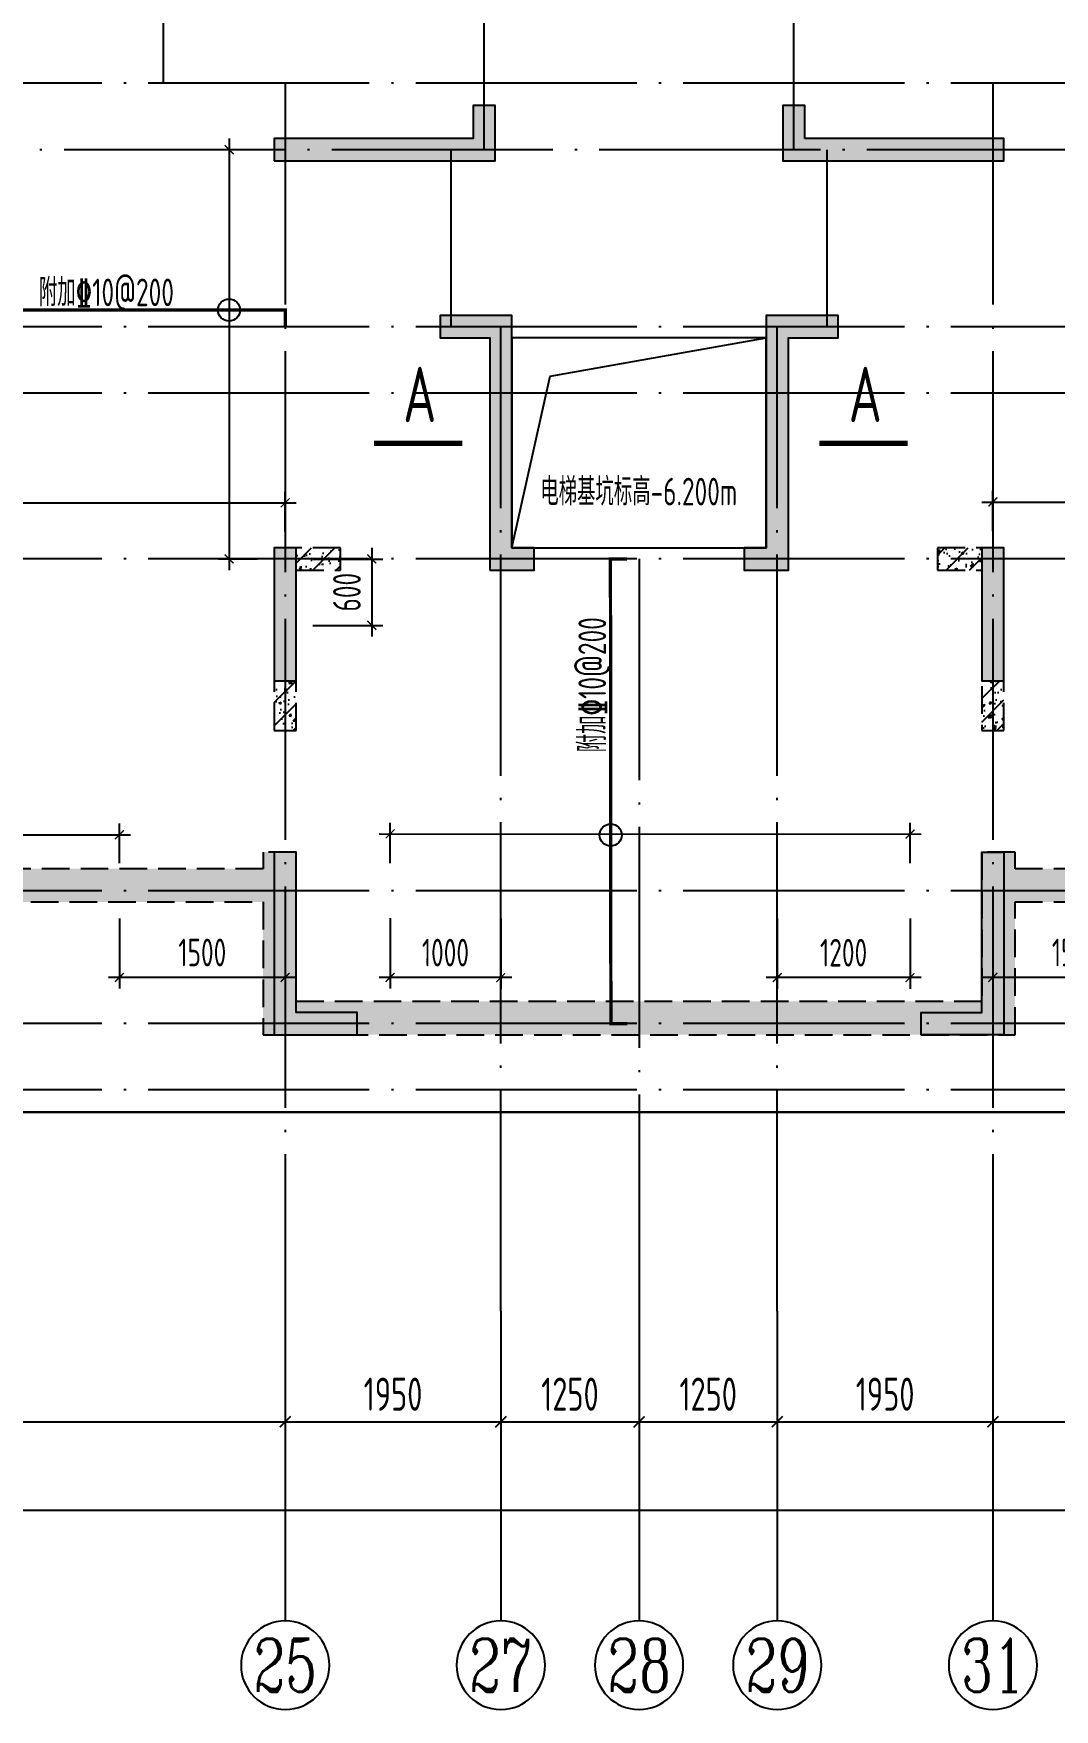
# Model space of a CAD drawing. Extents: x -812054 to 22247, y -644080 to 1003627.
# Drawn here: x -534956 to -525723, y -159371 to -144221 of the extents above; entities that cross this region are included whole.
import ezdxf
from ezdxf.enums import TextEntityAlignment as Align

# ---------------------------------------------------------------- set-up
doc = ezdxf.new("R2010")
doc.units = 0
doc.header["$LTSCALE"] = 1000
doc.linetypes.add('__DASH', pattern=[0.35, 0.25, -0.1])
doc.linetypes.add('DOTE', pattern=[2.42, 2, -0.2, 0.02, -0.2])
doc.layers.get('0').update_dxf_attribs({"linetype": 'CONTINUOUS'})
doc.layers.get('DEFPOINTS').update_dxf_attribs({"linetype": 'CONTINUOUS'})
for name, color, linetype in [('A-AXIS', 1, 'CONTINUOUS'), ('A-DOTE', 10, 'DOTE'), ('AXIS_NUM', 7, 'CONTINUOUS'), ('S-B板配筋', 6, 'CONTINUOUS'), ('S-B板配筋号', 7, 'CONTINUOUS'), ('S-D洞口', 4, 'CONTINUOUS'), ('S-J基础底板', 5, 'CONTINUOUS'), ('S-J基础底板标注', 3, 'CONTINUOUS'), ('S-Q墙填充', 252, 'CONTINUOUS'), ('S-Q墙实线', 6, 'CONTINUOUS'), ('S-Y一般标注', 3, 'CONTINUOUS'), ('THICK', 6, 'CONTINUOUS'), ('水平筋标注', 7, 'CONTINUOUS')]:
    doc.layers.add(name, color=color, linetype=linetype)
doc.styles.add('TSSD_Axis', font='complex.shx', dxfattribs={"width": 0.7, "bigfont": 'hztxt.shx'})
doc.styles.add('TSSD_DIMENSION', font='Tssdeng.shx', dxfattribs={"width": 0.7, "bigfont": 'tssdchn.shx'})
doc.styles.add('TSSD_REIN', font='tssdeng.shx', dxfattribs={"width": 0.7, "height": 300, "bigfont": 'tssdchn.shx'})
doc.dimstyles.new('TSSD_100_100', dxfattribs={"dimtxt": 300, "dimasz": 100, "dimexe": 100, "dimexo": 250, "dimgap": 100, "dimtad": 1, "dimdec": 0, "dimzin": 0, "dimdsep": 46, "dimtxsty": 'TSSD_DIMENSION', "dimblk": 'ARCHTICK', "dimcen": 0, "dimdle": 100, "dimclrt": 7, "dimadec": 0, "dimazin": 0, "dimtfac": 1, "dimtdec": 0, "dimtix": 1, "dimtmove": 2, "dimatfit": 3, "dimldrblk": 'ARCHTICK', "dimfxl": 1, "dimtolj": 1, "dimtzin": 0, "dimarcsym": 0})
doc.dimstyles.new('TSSD_100_100$0', dxfattribs={"dimtxt": 300, "dimasz": 80, "dimexe": 100, "dimexo": 250, "dimgap": 100, "dimtad": 1, "dimdec": 0, "dimzin": 0, "dimdsep": 46, "dimtxsty": 'TSSD_DIMENSION', "dimblk": 'ARCHTICK', "dimcen": 0, "dimdle": 100, "dimclrd": 3, "dimclre": 3, "dimclrt": 7, "dimadec": 0, "dimazin": 0, "dimtfac": 1, "dimtdec": 0, "dimtix": 1, "dimtmove": 2, "dimatfit": 3, "dimldrblk": 'ARCHTICK', "dimfxl": 1, "dimtolj": 1, "dimtzin": 0, "dimarcsym": 0})
pattern_1 = [(50, (-313333.5, -81435.88), (215.17805, -18.82564), [22.5, -247.5]), (355, (-313333.5, -81435.88), (-41.6254, 225.65764), [18, -198]), (100.4514, (-313315.56, -81437.45), (173.55281, 206.83186), [19.12206, -210.34263]), (46.1842, (-313333.5, -81375.88), (320.17231, -49.6557), [33.75, -371.25]), (96.6356, (-313306.8, -81380.02), (280.3988, 292.23536), [28.6831, -315.5139]), (351.1842, (-313333.5, -81375.9), (280.3986, 292.2356), [27, -297]), (21, (-313303.5, -81390.88), (179.07212, -120.78567), [22.5, -247.5]), (326, (-313303.5, -81390.88), (72.9946, 217.54501), [18, -198]), (71.4514, (-313288.57, -81400.95), (252.06679, 96.75915), [19.12206, -210.34263]), (37.5, (-313333.496, -81435.885), (3.647957, 99.868156), [0, -195.6, 0, -201, 0, -198.75]), (7.5, (-313333.5, -81435.88), (78.92086, 118.323514), [0, -114.6, 0, -191.1, 0, -75.75]), (327.5, (-313400.396, -81435.885), (160.14673, -6.766462), [0, -75, 0, -234, 0, -310.5]), (317.5, (-313430.4, -81435.88), (174.95585, 30.031495), [0, -97.5, 0, -155.4, 0, -220.5]), (45, (-313333.5, -81435.88), (-106.06602, 106.06602), [])]

# ---------------------------------------------------------------- blocks, each defined once
blk = doc.blocks.new('_ArchTick')
at = {"color": 0, "linetype": 'ByBlock', "const_width": 0.15}
blk.add_lwpolyline([(-0.5, -0.5), (0.5, 0.5)], dxfattribs=at)
blk = doc.blocks.new('*D555')
at = {"layer": 'DEFPOINTS', "color": 0, "transparency": 16777216}
for p in [(-64563, 249851), (-58763, 249851), (-58763, 248851)]:
    blk.add_point(p, dxfattribs=at)
at = {"layer": 'S-Y一般标注', "color": 0, "lineweight": -2, "transparency": 16777216}
for p, q in [((-64563, 249601), (-64563, 248751)), ((-58763, 249601), (-58763, 248751)), ((-64663, 248851), (-58663, 248851))]:
    blk.add_line(p, q, dxfattribs=at)
at = {"layer": 'S-Y一般标注', "color": 0, "lineweight": -2, "transparency": 16777216, "xscale": 100, "yscale": 100, "zscale": 100, "rotation": 180}
blk.add_blockref('_ArchTick', (-64563, 248851), dxfattribs=at)
at = {"layer": 'S-Y一般标注', "color": 0, "lineweight": -2, "transparency": 16777216, "xscale": 100, "yscale": 100, "zscale": 100}
blk.add_blockref('_ArchTick', (-58763, 248851), dxfattribs=at)
at = {"layer": 'S-Y一般标注', "color": 7, "transparency": 16777216, "insert": (-61663, 249101), "char_height": 300, "attachment_point": 5, "style": 'TSSD_DIMENSION'}
blk.add_mtext('\\A1;5800', dxfattribs=at)
blk = doc.blocks.new('ts_axno')
at = {"color": 0, "linetype": 'ByBlock', "lineweight": -2}
blk.add_circle((0, 0), 0.5, dxfattribs=at)
at = {"color": 0, "linetype": 'ByBlock', "lineweight": -2, "style": 'TSSD_Axis', "width": 0.7}
blk.add_attdef('A', text='', height=0.6, dxfattribs=at).set_placement((0, 0), align=Align.MIDDLE_CENTER)
blk = doc.blocks.new('*D556')
at = {"layer": 'DEFPOINTS', "color": 0, "transparency": 16777216}
for p in [(-54313, 249851), (-52363, 249851), (-52363, 248851)]:
    blk.add_point(p, dxfattribs=at)
at = {"layer": 'S-Y一般标注', "color": 0, "lineweight": -2, "transparency": 16777216}
for p, q in [((-54313, 249601), (-54313, 248751)), ((-52363, 249601), (-52363, 248751)), ((-54413, 248851), (-52263, 248851))]:
    blk.add_line(p, q, dxfattribs=at)
at = {"layer": 'S-Y一般标注', "color": 0, "lineweight": -2, "transparency": 16777216, "xscale": 100, "yscale": 100, "zscale": 100, "rotation": 180}
blk.add_blockref('_ArchTick', (-54313, 248851), dxfattribs=at)
at = {"layer": 'S-Y一般标注', "color": 0, "lineweight": -2, "transparency": 16777216, "xscale": 100, "yscale": 100, "zscale": 100}
blk.add_blockref('_ArchTick', (-52363, 248851), dxfattribs=at)
at = {"layer": 'S-Y一般标注', "color": 7, "transparency": 16777216, "insert": (-53338, 249101), "char_height": 300, "attachment_point": 5, "style": 'TSSD_DIMENSION'}
blk.add_mtext('\\A1;1950', dxfattribs=at)
blk = doc.blocks.new('*D557')
at = {"layer": 'DEFPOINTS', "color": 0, "transparency": 16777216}
for p in [(-52363, 249851), (-46563, 249851), (-46563, 248851)]:
    blk.add_point(p, dxfattribs=at)
at = {"layer": 'S-Y一般标注', "color": 0, "lineweight": -2, "transparency": 16777216}
for p, q in [((-52363, 249601), (-52363, 248751)), ((-46563, 249601), (-46563, 248751)), ((-52463, 248851), (-46463, 248851))]:
    blk.add_line(p, q, dxfattribs=at)
at = {"layer": 'S-Y一般标注', "color": 0, "lineweight": -2, "transparency": 16777216, "xscale": 100, "yscale": 100, "zscale": 100, "rotation": 180}
blk.add_blockref('_ArchTick', (-52363, 248851), dxfattribs=at)
at = {"layer": 'S-Y一般标注', "color": 0, "lineweight": -2, "transparency": 16777216, "xscale": 100, "yscale": 100, "zscale": 100}
blk.add_blockref('_ArchTick', (-46563, 248851), dxfattribs=at)
at = {"layer": 'S-Y一般标注', "color": 7, "transparency": 16777216, "insert": (-49463, 249101), "char_height": 300, "attachment_point": 5, "style": 'TSSD_DIMENSION'}
blk.add_mtext('\\A1;5800', dxfattribs=at)
blk = doc.blocks.new('*D560')
at = {"layer": 'DEFPOINTS', "color": 0, "transparency": 16777216}
for p in [(-93063, 249851), (-43063, 249851), (-43063, 248051)]:
    blk.add_point(p, dxfattribs=at)
at = {"layer": 'S-Y一般标注', "color": 0, "lineweight": -2, "transparency": 16777216}
for p, q in [((-93063, 249601), (-93063, 247951)), ((-43063, 249601), (-43063, 247951)), ((-93163, 248051), (-42963, 248051))]:
    blk.add_line(p, q, dxfattribs=at)
at = {"layer": 'S-Y一般标注', "color": 0, "lineweight": -2, "transparency": 16777216, "xscale": 100, "yscale": 100, "zscale": 100, "rotation": 180}
blk.add_blockref('_ArchTick', (-93063, 248051), dxfattribs=at)
at = {"layer": 'S-Y一般标注', "color": 0, "lineweight": -2, "transparency": 16777216, "xscale": 100, "yscale": 100, "zscale": 100}
blk.add_blockref('_ArchTick', (-43063, 248051), dxfattribs=at)
at = {"layer": 'S-Y一般标注', "color": 7, "transparency": 16777216, "insert": (-68063, 248301), "char_height": 300, "attachment_point": 5, "style": 'TSSD_DIMENSION'}
blk.add_mtext('\\A1;50000', dxfattribs=at)
blk = doc.blocks.new('*D564')
at = {"layer": 'DEFPOINTS', "color": 0, "transparency": 16777216}
for p in [(-58763, 249851), (-56813, 249851), (-56813, 248851)]:
    blk.add_point(p, dxfattribs=at)
at = {"layer": 'S-Y一般标注', "color": 0, "lineweight": -2, "transparency": 16777216}
for p, q in [((-58763, 249601), (-58763, 248751)), ((-56813, 249601), (-56813, 248751)), ((-58863, 248851), (-56713, 248851))]:
    blk.add_line(p, q, dxfattribs=at)
at = {"layer": 'S-Y一般标注', "color": 0, "lineweight": -2, "transparency": 16777216, "xscale": 100, "yscale": 100, "zscale": 100, "rotation": 180}
blk.add_blockref('_ArchTick', (-58763, 248851), dxfattribs=at)
at = {"layer": 'S-Y一般标注', "color": 0, "lineweight": -2, "transparency": 16777216, "xscale": 100, "yscale": 100, "zscale": 100}
blk.add_blockref('_ArchTick', (-56813, 248851), dxfattribs=at)
at = {"layer": 'S-Y一般标注', "color": 7, "transparency": 16777216, "insert": (-57788, 249101), "char_height": 300, "attachment_point": 5, "style": 'TSSD_DIMENSION'}
blk.add_mtext('\\A1;1950', dxfattribs=at)
blk = doc.blocks.new('*D581')
at = {"layer": 'DEFPOINTS', "color": 0, "transparency": 16777216}
for p in [(-56813, 249851), (-55563, 249851), (-55563, 248851)]:
    blk.add_point(p, dxfattribs=at)
at = {"layer": 'S-Y一般标注', "color": 0, "lineweight": -2, "transparency": 16777216}
for p, q in [((-56813, 249601), (-56813, 248751)), ((-55563, 249601), (-55563, 248751)), ((-56913, 248851), (-55463, 248851))]:
    blk.add_line(p, q, dxfattribs=at)
at = {"layer": 'S-Y一般标注', "color": 0, "lineweight": -2, "transparency": 16777216, "xscale": 100, "yscale": 100, "zscale": 100, "rotation": 180}
blk.add_blockref('_ArchTick', (-56813, 248851), dxfattribs=at)
at = {"layer": 'S-Y一般标注', "color": 0, "lineweight": -2, "transparency": 16777216, "xscale": 100, "yscale": 100, "zscale": 100}
blk.add_blockref('_ArchTick', (-55563, 248851), dxfattribs=at)
at = {"layer": 'S-Y一般标注', "color": 7, "transparency": 16777216, "insert": (-56188, 249101), "char_height": 300, "attachment_point": 5, "style": 'TSSD_DIMENSION'}
blk.add_mtext('\\A1;1250', dxfattribs=at)
blk = doc.blocks.new('*D582')
at = {"layer": 'DEFPOINTS', "color": 0, "transparency": 16777216}
for p in [(-55563, 249851), (-54313, 249851), (-54313, 248851)]:
    blk.add_point(p, dxfattribs=at)
at = {"layer": 'S-Y一般标注', "color": 0, "lineweight": -2, "transparency": 16777216}
for p, q in [((-55563, 249601), (-55563, 248751)), ((-54313, 249601), (-54313, 248751)), ((-55663, 248851), (-54213, 248851))]:
    blk.add_line(p, q, dxfattribs=at)
at = {"layer": 'S-Y一般标注', "color": 0, "lineweight": -2, "transparency": 16777216, "xscale": 100, "yscale": 100, "zscale": 100, "rotation": 180}
blk.add_blockref('_ArchTick', (-55563, 248851), dxfattribs=at)
at = {"layer": 'S-Y一般标注', "color": 0, "lineweight": -2, "transparency": 16777216, "xscale": 100, "yscale": 100, "zscale": 100}
blk.add_blockref('_ArchTick', (-54313, 248851), dxfattribs=at)
at = {"layer": 'S-Y一般标注', "color": 7, "transparency": 16777216, "insert": (-54938, 249101), "char_height": 300, "attachment_point": 5, "style": 'TSSD_DIMENSION'}
blk.add_mtext('\\A1;1250', dxfattribs=at)
blk = doc.blocks.new('*D613')
at = {"layer": 'DEFPOINTS', "color": 0, "ltscale": 0.5, "transparency": 16777216}
for p in [(-532680, -145271), (-533187, -148971), (-532680, -148971)]:
    blk.add_point(p, dxfattribs=at)
at = {"layer": 'S-J基础底板标注', "color": 3, "lineweight": -2, "ltscale": 0.5, "transparency": 16777216}
for p, q in [((-532930, -145271), (-533287, -145271)), ((-533187, -145171), (-533187, -149071)), ((-532930, -148971), (-533287, -148971))]:
    blk.add_line(p, q, dxfattribs=at)
at = {"layer": 'S-J基础底板标注', "color": 3, "lineweight": -2, "ltscale": 0.5, "transparency": 16777216, "xscale": 80, "yscale": 80, "zscale": 80}
for p, rotation in [((-533187, -145271), 89.9957422383462), ((-533187, -148971), 269.9957422383462)]:
    blk.add_blockref('_ArchTick', p, dxfattribs=dict(at, rotation=rotation))
blk = doc.blocks.new('*D602')
at = {"layer": 'DEFPOINTS', "color": 0, "transparency": 16777216}
for p in [(-532680, -148971), (-532680, -149571), (-531897, -149571)]:
    blk.add_point(p, dxfattribs=at)
at = {"layer": 'S-J基础底板标注', "color": 3, "lineweight": -2, "transparency": 16777216}
for p, q in [((-531897, -148871), (-531897, -149671)), ((-532430, -148971), (-531797, -148971)), ((-532430, -149571), (-531797, -149571))]:
    blk.add_line(p, q, dxfattribs=at)
at = {"layer": 'S-J基础底板标注', "color": 3, "lineweight": -2, "transparency": 16777216, "xscale": 80, "yscale": 80, "zscale": 80}
for p, rotation in [((-531897, -148971), 89.99906711158548), ((-531897, -149571), 269.9990671115855)]:
    blk.add_blockref('_ArchTick', p, dxfattribs=dict(at, rotation=rotation))
at = {"layer": 'S-J基础底板标注', "color": 7, "transparency": 16777216, "insert": (-532122, -149271), "char_height": 250, "attachment_point": 5, "rotation": 89.9991, "style": 'TSSD_DIMENSION'}
blk.add_mtext('\\A1;600', dxfattribs=at)
blk = doc.blocks.new('*D615')
at = {"layer": 'DEFPOINTS', "color": 0, "ltscale": 0.5, "transparency": 16777216}
for p in [(-532680, -148463), (-551280, -148971), (-532680, -148971)]:
    blk.add_point(p, dxfattribs=at)
at = {"layer": 'S-J基础底板标注', "color": 3, "lineweight": -2, "ltscale": 0.5, "transparency": 16777216}
for p, q in [((-551380, -148463), (-532580, -148463)), ((-551280, -148721), (-551280, -148363)), ((-532680, -148721), (-532680, -148363))]:
    blk.add_line(p, q, dxfattribs=at)
at = {"layer": 'S-J基础底板标注', "color": 3, "lineweight": -2, "ltscale": 0.5, "transparency": 16777216, "xscale": 80, "yscale": 80, "zscale": 80, "rotation": 180}
blk.add_blockref('_ArchTick', (-551280, -148463), dxfattribs=at)
at = {"layer": 'S-J基础底板标注', "color": 3, "lineweight": -2, "ltscale": 0.5, "transparency": 16777216, "xscale": 80, "yscale": 80, "zscale": 80}
blk.add_blockref('_ArchTick', (-532680, -148463), dxfattribs=at)
blk = doc.blocks.new('*D617')
at = {"layer": 'DEFPOINTS', "color": 0, "ltscale": 0.5, "transparency": 16777216}
for p in [(-527029, -151457), (-531730, -151969), (-527029, -151971)]:
    blk.add_point(p, dxfattribs=at)
at = {"layer": 'S-J基础底板标注', "color": 3, "lineweight": -2, "ltscale": 0.5, "transparency": 16777216}
for p, q in [((-531830, -151455), (-526929, -151457)), ((-531730, -151719), (-531730, -151355)), ((-527029, -151721), (-527029, -151357))]:
    blk.add_line(p, q, dxfattribs=at)
at = {"layer": 'S-J基础底板标注', "color": 3, "lineweight": -2, "ltscale": 0.5, "transparency": 16777216, "xscale": 80, "yscale": 80, "zscale": 80}
for p, rotation in [((-531730, -151455), 179.9767865147861), ((-527029, -151457), 359.9767865147861)]:
    blk.add_blockref('_ArchTick', p, dxfattribs=dict(at, rotation=rotation))
blk = doc.blocks.new('*D607')
at = {"layer": 'DEFPOINTS', "color": 0, "transparency": 16777216}
for p in [(-531730, -151969), (-530730, -151971), (-531731, -152753)]:
    blk.add_point(p, dxfattribs=at)
at = {"layer": 'S-J基础底板标注', "color": 3, "lineweight": -2, "transparency": 16777216}
for p, q in [((-531730, -152219), (-531732, -152853)), ((-530730, -152221), (-530731, -152855)), ((-530631, -152755), (-531831, -152753))]:
    blk.add_line(p, q, dxfattribs=at)
at = {"layer": 'S-J基础底板标注', "color": 3, "lineweight": -2, "transparency": 16777216, "xscale": 80, "yscale": 80, "zscale": 80}
for p, rotation in [((-531731, -152753), 179.8909032969833), ((-530731, -152755), 359.8909032969833)]:
    blk.add_blockref('_ArchTick', p, dxfattribs=dict(at, rotation=rotation))
at = {"layer": 'S-J基础底板标注', "color": 7, "transparency": 16777216, "insert": (-531231, -152529), "char_height": 250, "attachment_point": 5, "rotation": 359.8909, "style": 'TSSD_DIMENSION'}
blk.add_mtext('\\A1;1000', dxfattribs=at)
blk = doc.blocks.new('*D608')
at = {"layer": 'DEFPOINTS', "color": 0, "transparency": 16777216}
for p in [(-528230, -151971), (-527029, -151971), (-528230, -152755)]:
    blk.add_point(p, dxfattribs=at)
at = {"layer": 'S-J基础底板标注', "color": 3, "lineweight": -2, "transparency": 16777216}
for p, q in [((-528230, -152221), (-528230, -152855)), ((-527029, -152221), (-527029, -152855)), ((-526929, -152755), (-528330, -152755))]:
    blk.add_line(p, q, dxfattribs=at)
at = {"layer": 'S-J基础底板标注', "color": 3, "lineweight": -2, "transparency": 16777216, "xscale": 80, "yscale": 80, "zscale": 80}
for p, rotation in [((-528230, -152755), 179.9999999932525), ((-527029, -152755), 359.9999999932525)]:
    blk.add_blockref('_ArchTick', p, dxfattribs=dict(at, rotation=rotation))
at = {"layer": 'S-J基础底板标注', "color": 7, "transparency": 16777216, "insert": (-527630, -152530), "char_height": 250, "attachment_point": 5, "rotation": 360, "style": 'TSSD_DIMENSION'}
blk.add_mtext('\\A1;1200', dxfattribs=at)
blk = doc.blocks.new('*D618')
at = {"layer": 'DEFPOINTS', "color": 0, "ltscale": 0.5, "transparency": 16777216}
for p in [(-519680, -148458), (-526280, -148970), (-519680, -148972)]:
    blk.add_point(p, dxfattribs=at)
at = {"layer": 'S-J基础底板标注', "color": 3, "lineweight": -2, "ltscale": 0.5, "transparency": 16777216}
for p, q in [((-526380, -148456), (-519580, -148458)), ((-526280, -148720), (-526280, -148356)), ((-519680, -148722), (-519680, -148358))]:
    blk.add_line(p, q, dxfattribs=at)
at = {"layer": 'S-J基础底板标注', "color": 3, "lineweight": -2, "ltscale": 0.5, "transparency": 16777216, "xscale": 80, "yscale": 80, "zscale": 80}
for p, rotation in [((-526280, -148456), 179.9834672093061), ((-519680, -148458), 359.9834672093061)]:
    blk.add_blockref('_ArchTick', p, dxfattribs=dict(at, rotation=rotation))
blk = doc.blocks.new('*D634')
at = {"layer": 'DEFPOINTS', "color": 0, "ltscale": 0.5, "transparency": 16777216}
for p in [(-534179, -151463), (-549680, -151971), (-534179, -151971)]:
    blk.add_point(p, dxfattribs=at)
at = {"layer": 'S-J基础底板标注', "color": 3, "lineweight": -2, "ltscale": 0.5, "transparency": 16777216}
for p, q in [((-549780, -151463), (-534079, -151463)), ((-549680, -151721), (-549680, -151363)), ((-534179, -151721), (-534179, -151363))]:
    blk.add_line(p, q, dxfattribs=at)
at = {"layer": 'S-J基础底板标注', "color": 3, "lineweight": -2, "ltscale": 0.5, "transparency": 16777216, "xscale": 80, "yscale": 80, "zscale": 80, "rotation": 180}
blk.add_blockref('_ArchTick', (-549680, -151463), dxfattribs=at)
at = {"layer": 'S-J基础底板标注', "color": 3, "lineweight": -2, "ltscale": 0.5, "transparency": 16777216, "xscale": 80, "yscale": 80, "zscale": 80}
blk.add_blockref('_ArchTick', (-534179, -151463), dxfattribs=at)
blk = doc.blocks.new('*D636')
at = {"layer": 'DEFPOINTS', "color": 0, "transparency": 16777216}
for p in [(-534179, -151971), (-532680, -151971), (-534179, -152753)]:
    blk.add_point(p, dxfattribs=at)
at = {"layer": 'S-J基础底板标注', "color": 3, "lineweight": -2, "transparency": 16777216}
for p, q in [((-534179, -152221), (-534179, -152853)), ((-532680, -152221), (-532680, -152853)), ((-532580, -152753), (-534279, -152753))]:
    blk.add_line(p, q, dxfattribs=at)
at = {"layer": 'S-J基础底板标注', "color": 3, "lineweight": -2, "transparency": 16777216, "xscale": 80, "yscale": 80, "zscale": 80}
for p, rotation in [((-534179, -152753), 180.0014557539977), ((-532680, -152753), 0.001455753997667841)]:
    blk.add_blockref('_ArchTick', p, dxfattribs=dict(at, rotation=rotation))
at = {"layer": 'S-J基础底板标注', "color": 7, "transparency": 16777216, "insert": (-533430, -152528), "char_height": 250, "attachment_point": 5, "rotation": 0.0015, "style": 'TSSD_DIMENSION'}
blk.add_mtext('\\A1;1500', dxfattribs=at)
blk = doc.blocks.new('*D641')
at = {"layer": 'DEFPOINTS', "color": 0, "transparency": 16777216}
for p in [(-526280, -151971), (-524780, -151971), (-526280, -152753)]:
    blk.add_point(p, dxfattribs=at)
at = {"layer": 'S-J基础底板标注', "color": 3, "lineweight": -2, "transparency": 16777216}
for p, q in [((-526280, -152221), (-526280, -152853)), ((-524780, -152221), (-524780, -152853)), ((-524680, -152753), (-526380, -152753))]:
    blk.add_line(p, q, dxfattribs=at)
at = {"layer": 'S-J基础底板标注', "color": 3, "lineweight": -2, "transparency": 16777216, "xscale": 80, "yscale": 80, "zscale": 80}
for p, rotation in [((-526280, -152753), 180.0014557539977), ((-524780, -152753), 0.001455753997667841)]:
    blk.add_blockref('_ArchTick', p, dxfattribs=dict(at, rotation=rotation))
at = {"layer": 'S-J基础底板标注', "color": 7, "transparency": 16777216, "insert": (-525530, -152528), "char_height": 250, "attachment_point": 5, "rotation": 0.0015, "style": 'TSSD_DIMENSION'}
blk.add_mtext('\\A1;1500', dxfattribs=at)
blk = doc.blocks.new('20211107.23005671')
at = {"layer": 'THICK'}
for points in [[(78843, -133246, 50, 50, 0), (78043, -133246, 50, 50, 0)], [(82071, -133246, 50, 50, 0), (82871, -133246, 50, 50, 0)]]:
    blk.add_lwpolyline(points, format="xyseb", dxfattribs=at)
at = {"layer": 'THICK', "style": 'TSSD_REIN', "width": 0.7}
for p in [(78308, -133054), (82337, -133054)]:
    blk.add_text('A', height=500, dxfattribs=at).set_placement(p)
blk = doc.blocks.new('20210826.15192166')
at = {"layer": 'A-AXIS'}
for p, q in [((125017.3, -205144.4), (125017.3, -207944.4)), ((126967.3, -205144.4), (126967.3, -207944.4)), ((128217.3, -205144.4), (128217.3, -207944.4)), ((129467.3, -205144.4), (129467.3, -207944.4)), ((131417.3, -205144.4), (131417.3, -207944.4))]:
    blk.add_line(p, q, dxfattribs=at)
at = {"layer": 'A-DOTE'}
for p, q in [((123917.3, -194044.4), (123917.3, -185644.4)), ((126817.3, -194644.1), (126817.3, -185644.4)), ((129617.3, -194644.1), (129617.3, -185644.4)), ((142717.3, -194044.4), (86717.3, -194044.4)), ((125017.5, -194044.4), (125017.3, -205144.4)), ((131417.1, -194044.4), (131417.3, -205144.4)), ((86717.3, -194644.1), (142717.3, -194644.1)), ((126517.3, -196244.4), (126517.3, -194644.4)), ((129917.3, -196244.4), (129917.3, -194644.4)), ((142717.3, -196244.4), (86717.3, -196244.4)), ((126967.3, -205144.4), (126967.3, -196244.4)), ((129467.3, -205144.4), (129467.3, -196244.4)), ((142717.3, -196844.4), (86717.3, -196844.4)), ((142717.3, -198344.4), (86717.3, -198344.4)), ((128217.3, -198344.4), (128217.3, -205144.4)), ((142717.3, -201344.4), (86717.3, -201344.4)), ((142717.3, -202544.4), (86717.3, -202544.4)), ((142717.3, -203144.4), (86717.3, -203144.4))]:
    blk.add_line(p, q, dxfattribs=at)
at = {"layer": 'A-AXIS'}
ref = blk.add_blockref('ts_axno', (125017.3, -208344.4), dxfattribs=dict(at, xscale=-800, yscale=800, zscale=800, rotation=180))
ref.add_attrib('17', '25', dxfattribs={"layer": 'AXIS_NUM', "height": 480, "style": 'TSSD_Axis', "width": 0.7}).set_placement((125017.3, -208344.4), align=Align.MIDDLE_CENTER)
ref = blk.add_blockref('ts_axno', (126967.3, -208344.4), dxfattribs=dict(at, xscale=-800, yscale=800, zscale=800, rotation=180))
ref.add_attrib('19', '27', dxfattribs={"layer": 'AXIS_NUM', "height": 480, "style": 'TSSD_Axis', "width": 0.7}).set_placement((126967.3, -208344.4), align=Align.MIDDLE_CENTER)
ref = blk.add_blockref('ts_axno', (128217.3, -208344.4), dxfattribs=dict(at, xscale=-800, yscale=800, zscale=800, rotation=180))
ref.add_attrib('19', '28', dxfattribs={"layer": 'AXIS_NUM', "height": 480, "style": 'TSSD_Axis', "width": 0.7}).set_placement((128217.3, -208344.4), align=Align.MIDDLE_CENTER)
ref = blk.add_blockref('ts_axno', (129467.3, -208344.4), dxfattribs=dict(at, xscale=-800, yscale=800, zscale=800, rotation=180))
ref.add_attrib('19', '29', dxfattribs={"layer": 'AXIS_NUM', "height": 480, "style": 'TSSD_Axis', "width": 0.7}).set_placement((129467.3, -208344.4), align=Align.MIDDLE_CENTER)
ref = blk.add_blockref('ts_axno', (131417.3, -208344.4), dxfattribs=dict(at, xscale=-800, yscale=800, zscale=800, rotation=180))
ref.add_attrib('19', '31', dxfattribs={"layer": 'AXIS_NUM', "height": 480, "style": 'TSSD_Axis', "width": 0.7}).set_placement((131417.3, -208344.4), align=Align.MIDDLE_CENTER)
at = {"layer": 'S-Y一般标注'}
for base, p1, p2, picture, middle in [((140717.3, -206944.4), (90717.3, -205144.4), (140717.3, -205144.4), '*D560', (115717.3, -206694.4)), ((125017.3, -206144.4), (119217.3, -205144.4), (125017.3, -205144.4), '*D555', (122117.3, -205894.4)), ((126967.3, -206144.4), (125017.3, -205144.4), (126967.3, -205144.4), '*D564', (125992.3, -205894.4)), ((128217.3, -206144.4), (126967.3, -205144.4), (128217.3, -205144.4), '*D581', (127592.3, -205894.4)), ((129467.3, -206144.4), (128217.3, -205144.4), (129467.3, -205144.4), '*D582', (128842.3, -205894.4)), ((131417.3, -206144.4), (129467.3, -205144.4), (131417.3, -205144.4), '*D556', (130442.3, -205894.4)), ((137217.3, -206144.4), (131417.3, -205144.4), (137217.3, -205144.4), '*D557', (134317.3, -205894.4))]:
    dim = blk.add_linear_dim(base=base, p1=p1, p2=p2, dimstyle='TSSD_100_100', dxfattribs=at)
    dim.commit()
    dim.dimension.update_dxf_attribs({"geometry": picture, "text_midpoint": middle, "insert": (183780.4, -454995.1)})

msp = doc.modelspace()

# ---------------------------------------------------------------- hatches: boundary and pattern name
at = {"layer": 'S-Q墙填充'}
h = msp.add_hatch(dxfattribs=at)
h.set_pattern_fill('ARMORED', color=252, scale=30, style=0)
h.set_pattern_definition(pattern_1)
h.paths.add_polyline_path([(-557579.7, -151620.97), (-557879.7, -151620.85), (-557879.7, -151770.94), (-566779.7, -151770.96), (-566779.7, -148870.82), (-568665.87, -148870.82), (-568665.87, -144870.82), (-568965.87, -144870.82), (-568965.87, -149170.82), (-567079.71, -149170.82), (-567079.74, -152070.82), (-557879.66, -152071.18), (-557879.7, -153270.83), (-551079.72, -153270.55), (-551079.73, -152070.94), (-532879.66, -152071.54), (-532879.66, -153270.83), (-526079.72, -153270.83), (-526079.72, -152070.82), (-516879.72, -152070.83), (-516879.72, -144570.82), (-517479.71, -144570.82), (-517479.71, -144770.82), (-517179.71, -144770.82), (-517179.72, -151770.82), (-526079.72, -151770.82), (-526079.72, -151620.83), (-526379.72, -151620.83), (-526379.75, -152970.83), (-532579.7, -152970.83), (-532579.7, -151620.83), (-532879.7, -151620.85), (-532879.68, -151770.82), (-551079.75, -151768.27), (-551079.72, -151620.86), (-551379.72, -151620.81), (-551379.72, -152970.83), (-557579.69, -152970.83)])
h = msp.add_hatch(color=252, dxfattribs=at)
h.dxf.hatch_style = 1
h.paths.add_polyline_path([(-532779.75, -145370.55), (-531179.82, -145370.55), (-530779.76, -145370.55), (-530779.76, -144870.55), (-530979.76, -144870.55), (-530979.76, -145170.55), (-531179.82, -145170.55), (-532779.75, -145170.55)])
h = msp.add_hatch(color=252, dxfattribs=at)
h.dxf.hatch_style = 1
h.paths.add_polyline_path([(-527979.75, -145170.55), (-527979.75, -144870.55), (-528179.75, -144870.55), (-528179.75, -145370.55), (-527779.88, -145370.55), (-526179.76, -145370.55), (-526179.76, -145170.55), (-527779.88, -145170.55)])
h = msp.add_hatch(color=252, dxfattribs=at)
h.dxf.hatch_style = 1
h.paths.add_polyline_path([(-530829.76, -149070.82), (-530429.76, -149070.82), (-530429.76, -148870.82), (-530629.76, -148870.82), (-530629.76, -147470.82), (-530629.76, -146770.82), (-531279.82, -146770.82), (-531279.82, -146970.82), (-530829.76, -146970.82), (-530829.76, -147470.82)])
h = msp.add_hatch(color=252, dxfattribs=at)
h.dxf.hatch_style = 1
h.paths.add_polyline_path([(-528329.76, -148870.82), (-528529.76, -148870.82), (-528529.76, -149070.82), (-528129.76, -149070.82), (-528129.76, -147470.82), (-528129.76, -146970.82), (-527679.88, -146970.82), (-527679.88, -146770.82), (-528329.76, -146770.82), (-528329.76, -147470.82)])
h = msp.add_hatch(color=252, dxfattribs=at)
h.dxf.hatch_style = 1
h.paths.add_polyline_path([(-532579.74, -150070.82), (-532579.74, -148870.82), (-532779.74, -148870.82), (-532779.74, -150070.82)])
h = msp.add_hatch(dxfattribs=at)
h.set_pattern_fill('ARMORED', color=252, scale=30, style=0)
h.set_pattern_definition(pattern_1)
h.paths.add_polyline_path([(-532179.74, -148870.82), (-532579.74, -148870.82), (-532579.74, -149070.82), (-532179.74, -149070.82)])
h = msp.add_hatch(dxfattribs=at)
h.set_pattern_fill('ARMORED', color=252, scale=30, style=0)
h.set_pattern_definition(pattern_1)
h.paths.add_polyline_path([(-526379.77, -148870.82), (-526779.77, -148870.82), (-526779.77, -149070.82), (-526379.77, -149070.82)])
h = msp.add_hatch(color=252, dxfattribs=at)
h.dxf.hatch_style = 1
h.paths.add_polyline_path([(-526179.77, -150070.82), (-526179.77, -148870.82), (-526379.77, -148870.82), (-526379.77, -150070.82)])
h = msp.add_hatch(dxfattribs=at)
h.set_pattern_fill('ARMORED', color=252, scale=30, style=0)
h.set_pattern_definition(pattern_1)
h.paths.add_polyline_path([(-532579.74, -150070.82), (-532779.74, -150070.82), (-532779.74, -150520.82), (-532579.74, -150520.82)])
h = msp.add_hatch(dxfattribs=at)
h.set_pattern_fill('ARMORED', color=252, scale=30, style=0)
h.set_pattern_definition(pattern_1)
h.paths.add_polyline_path([(-526179.77, -150070.82), (-526379.77, -150070.82), (-526379.77, -150520.82), (-526179.77, -150520.82)])
h = msp.add_hatch(color=252, dxfattribs=at)
h.dxf.hatch_style = 1
h.paths.add_polyline_path([(-532779.74, -153270.83), (-532029.76, -153270.83), (-532029.76, -153070.83), (-532579.74, -153070.83), (-532579.74, -151620.83), (-532779.74, -151620.83)])
h = msp.add_hatch(color=252, dxfattribs=at)
h.dxf.hatch_style = 1
h.paths.add_polyline_path([(-526179.79, -153270.83), (-526929.78, -153270.83), (-526929.78, -153070.83), (-526379.79, -153070.83), (-526379.79, -151970.82), (-526379.79, -151620.83), (-526179.79, -151620.83), (-526179.79, -151970.82)])

# ---------------------------------------------------------------- linework, layer by layer
at = {"layer": 'S-B板配筋', "const_width": 30}
for points in [[(-532679.59, -146870.82), (-532679.59, -146720.82), (-535479.75, -146720.88), (-535479.74, -146870.88)], [(-529588.52, -148970.05), (-529738.52, -148970.19), (-529734.69, -153170.83), (-529584.69, -153170.69)]]:
    msp.add_lwpolyline(points, dxfattribs=at)
at = {"layer": 'S-D洞口', "color": 5}
msp.add_lwpolyline([(-530629.76, -148870.82), (-528329.76, -148870.82), (-528329.76, -146970.82), (-530629.76, -146970.82), (-530629.76, -148870.82), (-530282.93, -147317.65), (-528329.76, -146970.82)], dxfattribs=at)
at = {"layer": 'S-J基础底板', "const_width": 20}
msp.add_lwpolyline([(-568979.74, -153970.83), (-515929.76, -153970.83), (-515929.75, -143370.82), (-521479.92, -143370.82), (-521479.92, -141670.82), (-537879.92, -141670.82), (-537879.92, -143470.82), (-546379.21, -143470.82), (-546379.21, -141670.82), (-559979.75, -141670.82), (-559979.75, -142670.82), (-570879.92, -142670.82), (-570879.92, -150970.82), (-568979.74, -150970.82)], close=True, dxfattribs=at)
at = {"layer": 'S-J基础底板标注', "color": 2, "ltscale": 0.5}
for centre in [(-533187.5, -146720.87), (-529736.24, -151466.62)]:
    msp.add_circle(centre, 100, dxfattribs=at)
at = {"layer": 'S-Q墙实线', "linetype": '__DASH'}
for points in [[(-568965.92, -149170.82), (-567079.75, -149170.82), (-567079.74, -152070.82), (-557879.7, -152070.94), (-557879.75, -153270.83), (-551079.76, -153270.83), (-551079.81, -152070.94), (-532879.71, -152070.82), (-532879.75, -153270.83), (-526079.77, -153270.83), (-526079.77, -152070.82), (-516879.77, -152070.82), (-516879.75, -144770.82)], [(-532879.73, -151770.82), (-538379.74, -151770.82), (-538379.74, -150420.82), (-538579.74, -150420.82), (-538579.74, -151770.82), (-545379.77, -151770.82), (-545379.77, -150420.82), (-545579.77, -150420.82), (-545579.77, -151770.82)], [(-520579.77, -151770.82), (-526079.77, -151770.82), (-526079.77, -151620.83), (-526379.77, -151620.83), (-526379.77, -152970.83), (-532579.74, -152970.83), (-532579.74, -151620.82)]]:
    msp.add_lwpolyline(points, dxfattribs=at)
for points in [[(-532779.75, -145370.55), (-530779.76, -145370.55), (-530779.76, -144870.55), (-530979.76, -144870.55), (-530979.76, -145170.55), (-532779.75, -145170.55)], [(-527979.75, -145170.55), (-527979.75, -144870.55), (-528179.75, -144870.55), (-528179.75, -145370.55), (-526179.76, -145370.55), (-526179.76, -145170.55)], [(-530829.76, -149070.82), (-530429.76, -149070.82), (-530429.76, -148870.82), (-530629.76, -148870.82), (-530629.76, -146770.82), (-531279.82, -146770.82), (-531279.82, -146970.82), (-530829.76, -146970.82)], [(-528529.76, -149070.82), (-528129.76, -149070.82), (-528129.76, -146970.82), (-527679.88, -146970.82), (-527679.88, -146770.82), (-528329.76, -146770.82), (-528329.76, -148870.82), (-528529.76, -148870.82)], [(-532579.74, -149070.82), (-532179.74, -149070.82), (-532179.74, -148870.82), (-532779.74, -148870.82), (-532779.74, -150520.82), (-532579.74, -150520.82)], [(-526779.77, -149070.82), (-526379.77, -149070.82), (-526379.77, -150520.82), (-526179.77, -150520.82), (-526179.77, -148870.82), (-526779.77, -148870.82)]]:
    msp.add_lwpolyline(points, close=True, dxfattribs=at)
at = {"layer": 'S-Q墙实线'}
for points in [[(-532779.75, -145370.55), (-531179.82, -145370.55), (-530779.76, -145370.55), (-530779.76, -144870.55), (-530979.76, -144870.55), (-530979.76, -145170.55), (-531179.82, -145170.55), (-532779.75, -145170.55)], [(-527979.75, -145170.55), (-527979.75, -144870.55), (-528179.75, -144870.55), (-528179.75, -145370.55), (-527779.88, -145370.55), (-526179.76, -145370.55), (-526179.76, -145170.55), (-527779.88, -145170.55)], [(-530829.76, -149070.82), (-530429.76, -149070.82), (-530429.76, -148870.82), (-530629.76, -148870.82), (-530629.76, -147470.82), (-530629.76, -146770.82), (-531279.82, -146770.82), (-531279.82, -146970.82), (-530829.76, -146970.82), (-530829.76, -147470.82)], [(-528329.76, -148870.82), (-528529.76, -148870.82), (-528529.76, -149070.82), (-528129.76, -149070.82), (-528129.76, -147470.82), (-528129.76, -146970.82), (-527679.88, -146970.82), (-527679.88, -146770.82), (-528329.76, -146770.82), (-528329.76, -147470.82)], [(-532579.74, -150070.82), (-532579.74, -148870.82), (-532779.74, -148870.82), (-532779.74, -150070.82)], [(-526179.77, -150070.82), (-526179.77, -148870.82), (-526379.77, -148870.82), (-526379.77, -150070.82)], [(-532779.74, -153270.83), (-532029.76, -153270.83), (-532029.76, -153070.83), (-532579.74, -153070.83), (-532579.74, -151620.83), (-532779.74, -151620.83)], [(-526179.79, -153270.83), (-526929.78, -153270.83), (-526929.78, -153070.83), (-526379.79, -153070.83), (-526379.79, -151970.82), (-526379.79, -151620.83), (-526179.79, -151620.83), (-526179.79, -151970.82)]]:
    msp.add_lwpolyline(points, close=True, dxfattribs=at)
at = {"layer": 'S-Q墙实线', "linetype": '__DASH'}
msp.add_lwpolyline([(-532579.74, -151620.82), (-532879.74, -151620.85), (-532879.73, -151770.82, 896985.54460875)], format="xyb", dxfattribs=at)

# ---------------------------------------------------------------- block references
at = {"layer": 'A-DOTE'}
msp.add_blockref('20210826.15192166', (-657697.05, 49373.57), dxfattribs=at)
at = {"layer": '水平筋标注'}
msp.add_blockref('20211107.23005671', (-609921.28, -14679.15), dxfattribs=at)

# ---------------------------------------------------------------- texts
at = {"layer": 'S-B板配筋号', "color": 1, "style": 'TSSD_REIN', "width": 0.7}
for s, p in [('附加%%13210@200', (-534907.5, -146685.63)), ('电梯基坑标高-6.200m', (-530373.07, -148486.68))]:
    msp.add_text(s, height=250, dxfattribs=at).set_placement(p)
msp.add_text('附加%%13210@200', height=250, rotation=90, dxfattribs=at).set_placement((-529778.15, -150718.14))

# ---------------------------------------------------------------- dimensions: what is measured, and where the dimension line sits
at = {"layer": 'S-J基础底板标注', "color": 2, "ltscale": 0.5}
for p1, p2, distance, picture, middle in [((-532679.54, -145270.55), (-532679.81, -148970.82), -507.67, '*D613', (-533187.34, -147120.65)), ((-551279.77, -148970.82), (-532679.75, -148970.82), 508.22, '*D615', (-541979.76, -148462.6)), ((-526279.77, -148970.01), (-519679.89, -148971.92), 513.52, '*D618', (-522979.68, -148457.44)), ((-549680.22, -151970.82), (-534179.4, -151970.82), 508.22, '*D634', (-541929.81, -151462.6)), ((-531729.92, -151968.92), (-527029.44, -151970.82), 513.97, '*D617', (-529379.47, -151455.9))]:
    dim = msp.add_aligned_dim(p1=p1, p2=p2, distance=distance, text=' ', dimstyle='TSSD_100_100$0', dxfattribs=at)
    dim.commit()
    dim.dimension.update_dxf_attribs({"geometry": picture, "text_midpoint": middle})
at = {"layer": 'S-J基础底板标注'}
for p1, p2, distance, picture, middle in [((-532679.8, -148970.82), (-532679.81, -149571.28), 782.98, '*D602', (-532121.83, -149271.06)), ((-532679.68, -151970.78), (-534179.4, -151970.82), 782.23, '*D636', (-533429.52, -152528.03)), ((-530729.76, -151970.82), (-531729.92, -151968.92), 784.17, '*D607', (-531230.9, -152529.03)), ((-527029.44, -151970.82), (-528229.76, -151970.82), 784.16, '*D608', (-527629.6, -152529.98)), ((-524780.11, -151970.78), (-526279.83, -151970.82), 782.23, '*D641', (-525529.96, -152528.03))]:
    dim = msp.add_aligned_dim(p1=p1, p2=p2, distance=distance, dimstyle='TSSD_100_100$0', override={"dimtxt": 250}, dxfattribs=at)
    dim.commit()
    dim.dimension.update_dxf_attribs({"geometry": picture, "text_midpoint": middle})

doc.saveas('drawing.dxf')
